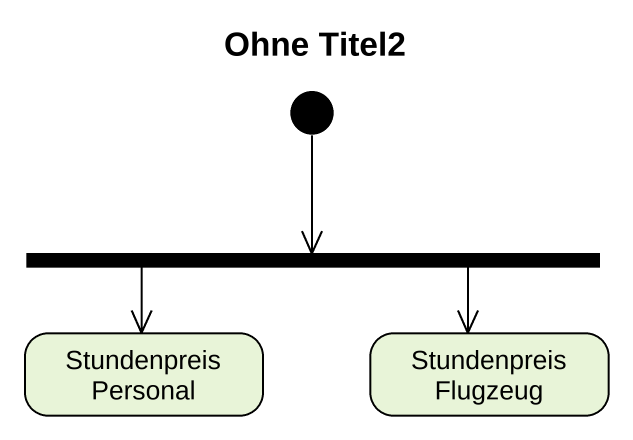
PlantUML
@startuml
title Ohne Titel2
hide empty description
state fork1 <<fork>>
state "Stundenpreis Personal" as Stundenpreis_Personal
state "Stundenpreis Flugzeug" as Stundenpreis_Flugzeug
[*] --> fork1
fork1 --> Stundenpreis_Personal
fork1 --> Stundenpreis_Flugzeug
@enduml
